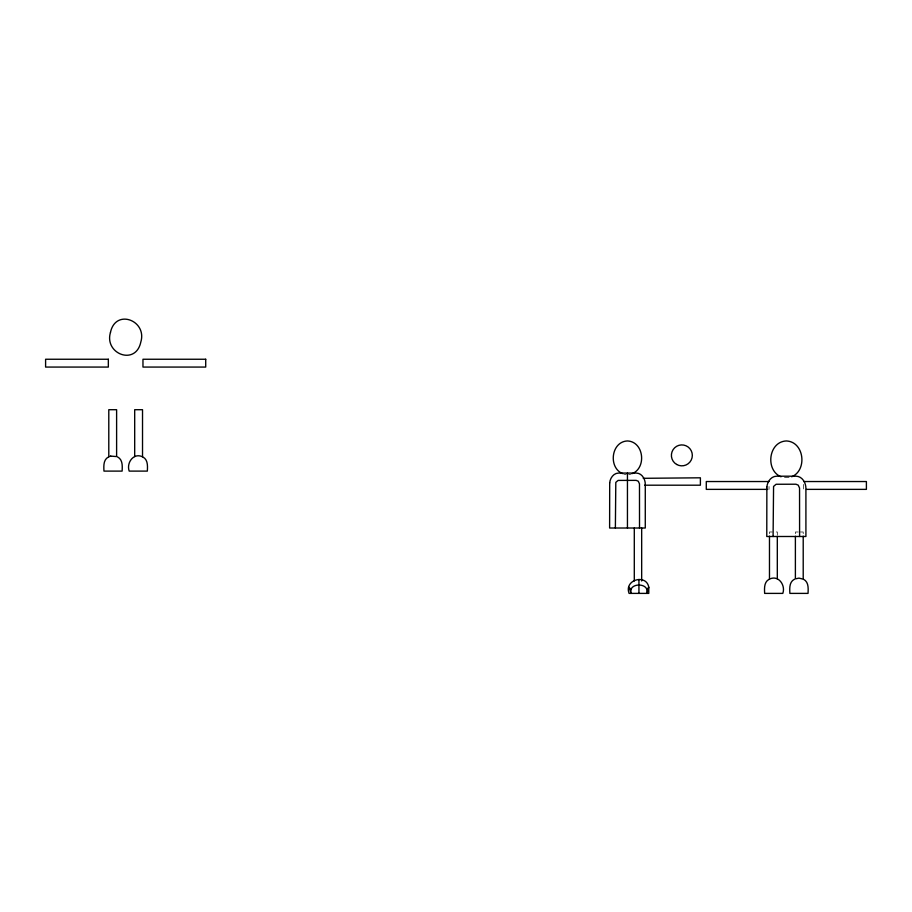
<?xml version="1.0" encoding="UTF-8"?>
<svg xmlns="http://www.w3.org/2000/svg" width="912" height="912" viewBox="0 0 912 912"><rect width="100%" height="100%" fill="white"/><g stroke="black" fill="none" stroke-linecap="round" stroke-linejoin="round"><path stroke-width="0.68" stroke-dasharray="4.56 3.42" d="M628.676 474.548L631.15 474.16M789.051 477.603L783.636 477.603M772.35 531.992L769.477 531.992L769.477 534.774M776.26 531.992L777.309 531.992L777.309 534.842M798.251 531.992L795.389 531.992L795.389 534.842M800.348 531.992L803.21 531.992L803.21 534.774M623.74 474.16L626.213 474.548M803.666 484.409L803.666 489.368M769.033 486.506L769.033 489.368"/><path stroke-width="1.37" d="M631.07 589.711L629.098 587.248L631.07 593.393C627.787 582.255 650.096 582.255 646.813 593.393L648.785 587.248C646.471 573.557 623.785 579.622 629.098 593.393L648.785 593.393L648.785 587.248L646.813 589.711M108.505 456.958C103.25 459.614 103.694 466.157 103.968 471.105L122.117 471.105C122.39 466.157 122.835 459.614 117.58 456.958M769.192 579.257C763.937 581.902 764.381 588.445 764.655 593.393L782.804 593.393C785.813 585.151 778.278 574.594 769.477 579.143L769.477 536.153M794.42 579.257C789.165 581.902 789.61 588.445 789.883 593.393L808.032 593.393C808.306 588.445 808.75 581.902 803.495 579.257M632.301 473.602C646.79 467.662 643.792 441.625 627.445 440.952C611.097 441.625 608.099 467.662 622.588 473.602M791.673 476.782C807.576 470.261 804.281 441.693 786.349 440.952C768.406 441.693 765.111 470.261 781.014 476.782M769.033 481.536L706.287 481.536L706.287 489.368L767.642 489.368M803.666 481.536L866.4 481.536L866.4 489.368L806.447 489.368M644.613 485.195L700.393 485.195L700.393 477.808L643.222 478.31M142.808 456.958C148.063 459.614 147.619 466.157 147.345 471.105L129.196 471.105C126.187 462.851 133.722 452.306 142.523 456.844L142.523 409.705L134.691 409.705L134.691 456.581M803.21 536.153L803.21 579.143L798.958 578.117L795.389 578.881L795.389 536.256M799.596 536.495L799.55 488.045L798.228 485.138L795.925 484.215L776.112 484.261L773.57 486.415L773.091 536.495M777.309 536.256L777.309 578.881M641.672 528.014L641.672 580.99M639.517 528.014L639.483 483.862L638.275 481.217L636.166 480.373L618.119 480.419L615.805 482.38L615.372 528.014M638.936 579.473L638.936 593.393M634.296 528.014L634.296 580.99M627.445 473.066L627.445 528.014M609.695 482.904L609.615 528.014L645.274 528.014L645.274 484.386C645.4 479.245 642.002 473.191 636.359 473.066L618.53 473.066C613.445 473.146 610.071 478.241 609.695 482.904M766.867 486.997L766.775 536.495L805.912 536.495L805.912 488.615C806.048 482.984 802.332 476.338 796.13 476.201L776.568 476.201C770.982 476.281 767.288 481.878 766.867 486.997M110.477 332.401C103.957 353.856 135.785 366.179 140.824 341.989C147.356 320.534 115.528 308.21 110.477 332.401M110.694 456.103L108.79 456.844L108.79 409.705L116.611 409.705L116.611 456.581L110.694 456.103M108.334 359.248L45.6 359.248L45.6 367.069L108.334 367.069L108.334 359.248M205.713 359.248L142.967 359.248L142.967 367.069L205.713 367.069L205.713 359.248M676.624 464.447A10.477 10.477 0 0 0 692.333 455.384A10.477 10.477 0 0 0 676.624 446.31A10.477 10.477 0 0 0 676.624 464.447"/></g></svg>
